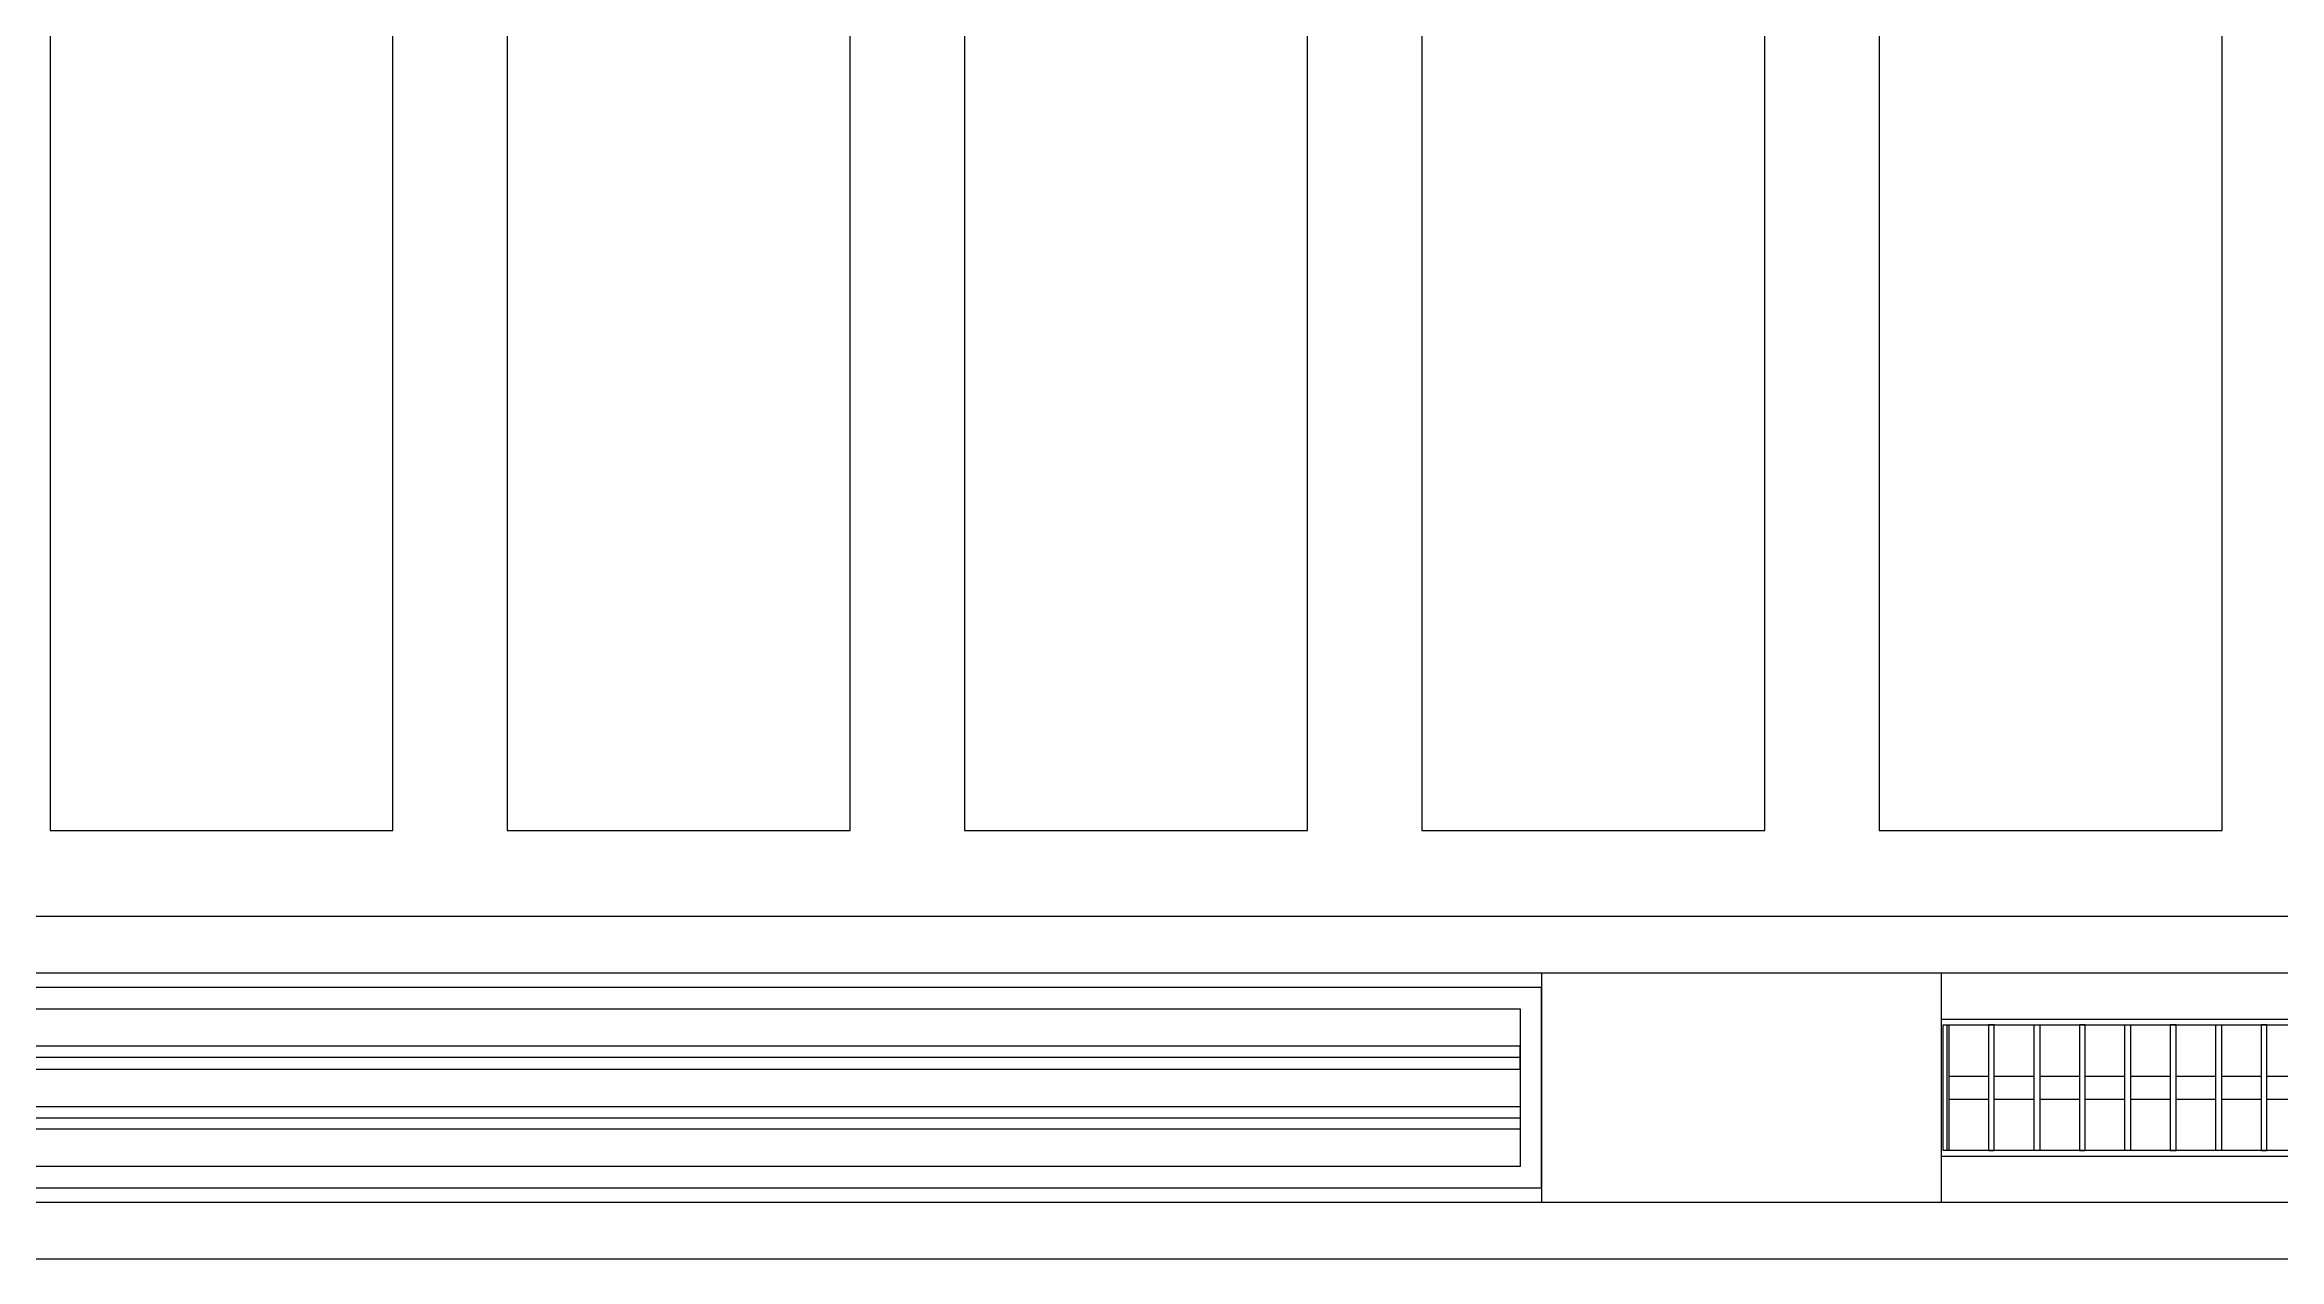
# Model space of a CAD drawing. Header units: millimetres. Extents: x -920231 to -841213, y -17301 to 22361.
# Drawn here: x -872419 to -870464, y -340 to 721 of the extents above; entities that cross this region are included whole.
import ezdxf
from ezdxf.enums import TextEntityAlignment as Align
from ezdxf.xclip import XClip

# ---------------------------------------------------------------- set-up
doc = ezdxf.new("R2010")
doc.units = ezdxf.units.MM
doc.header["$XCLIPFRAME"] = 0
for name, color, linetype in [('000 - WIPEOUT', 250, 'Continuous'), ('001 - ASCESSORIES', 251, 'Continuous'), ('A04_TUBE SERIES', 2, 'Continuous'), ('A11_ALU.SOLID SHEET', 2, 'Continuous')]:
    doc.layers.add(name, color=color, linetype=linetype)
doc.layers.add('008 - LIGHTING', color=1, linetype='Continuous', lineweight=9)

# ---------------------------------------------------------------- blocks, each defined once
blk = doc.blocks.new('*U1822')
blk.add_wipeout([(-25, 0), (25, 0), (25, 23047.7), (-25, 22997.7)]).dxf.layer = '000 - WIPEOUT'
at = {"layer": 'A04_TUBE SERIES', "color": 0}
blk.add_lwpolyline([(-25, 0), (25, 0), (25, 23047.7), (-25, 22997.7)], close=True, dxfattribs=at)
at = {"layer": 'Defpoints', "color": 250, "flags": 1}
blk.add_attdef('EXTR.OVL-LENGTH_', (-33.1, -9), '', height=5, dxfattribs=at)
blk = doc.blocks.new('*U1823')
blk.add_wipeout([(-25, 0), (25, 0), (25, 22797.7), (-25, 22747.7)]).dxf.layer = '000 - WIPEOUT'
at = {"layer": 'A04_TUBE SERIES', "color": 0}
blk.add_lwpolyline([(-25, 0), (25, 0), (25, 22797.7), (-25, 22747.7)], close=True, dxfattribs=at)
at = {"layer": 'Defpoints', "color": 250, "flags": 1}
blk.add_attdef('EXTR.OVL-LENGTH_', (-33.1, -9), '', height=5, dxfattribs=at)
blk = doc.blocks.new('*U1799')
at = {"color": 1}
blk.add_wipeout([(600, -60), (-600, -60), (-600, 60), (600, 60)], dxfattribs=at).dxf.layer = '000 - WIPEOUT'
at = {"layer": '001 - ASCESSORIES', "color": 0}
blk.add_lwpolyline([(600, -60), (-600, -60), (-600, 60), (600, 60)], close=True, dxfattribs=at)
at = {"layer": '001 - ASCESSORIES'}
for points in [[(-593.5, -55), (-598.5, -55), (-598.5, 55), (-593.5, 55)], [(595, -55), (-595, -55), (-595, 55), (595, 55)], [(-558.8, -55), (-553.8, -55), (-553.8, 55), (-558.8, 55)], [(-514, -55), (-519, -55), (-519, 55), (-514, 55)], [(-479.3, -55), (-474.3, -55), (-474.3, 55), (-479.3, 55)], [(-434.6, -55), (-439.6, -55), (-439.6, 55), (-434.6, 55)], [(-399.8, -55), (-394.8, -55), (-394.8, 55), (-399.8, 55)], [(-355.1, -55), (-360.1, -55), (-360.1, 55), (-355.1, 55)], [(-320.4, -55), (-315.4, -55), (-315.4, 55), (-320.4, 55)], [(-275.6, -55), (-280.6, -55), (-280.6, 55), (-275.6, 55)], [(-240.9, -55), (-235.9, -55), (-235.9, 55), (-240.9, 55)], [(-196.2, -55), (-201.2, -55), (-201.2, 55), (-196.2, 55)], [(-161.4, -55), (-156.4, -55), (-156.4, 55), (-161.4, 55)], [(-116.7, -55), (-121.7, -55), (-121.7, 55), (-116.7, 55)], [(-82, -55), (-77, -55), (-77, 55), (-82, 55)], [(-37.2, -55), (-42.2, -55), (-42.2, 55), (-37.2, 55)], [(-2.5, -55), (2.5, -55), (2.5, 55), (-2.5, 55)], [(42.2, -55), (37.2, -55), (37.2, 55), (42.2, 55)], [(77, -55), (82, -55), (82, 55), (77, 55)], [(121.7, -55), (116.7, -55), (116.7, 55), (121.7, 55)], [(156.4, -55), (161.4, -55), (161.4, 55), (156.4, 55)], [(201.2, -55), (196.2, -55), (196.2, 55), (201.2, 55)], [(235.9, -55), (240.9, -55), (240.9, 55), (235.9, 55)], [(280.6, -55), (275.6, -55), (275.6, 55), (280.6, 55)], [(315.4, -55), (320.4, -55), (320.4, 55), (315.4, 55)], [(360.1, -55), (355.1, -55), (355.1, 55), (360.1, 55)], [(394.8, -55), (399.8, -55), (399.8, 55), (394.8, 55)], [(439.6, -55), (434.6, -55), (434.6, 55), (439.6, 55)], [(474.3, -55), (479.3, -55), (479.3, 55), (474.3, 55)], [(519, -55), (514, -55), (514, 55), (519, 55)], [(553.8, -55), (558.8, -55), (558.8, 55), (553.8, 55)], [(598.5, -55), (593.5, -55), (593.5, 55), (598.5, 55)]]:
    blk.add_lwpolyline(points, close=True, dxfattribs=at)
for points in [[(-593.5, 10), (-558.8, 10)], [(-553.8, 10), (-519, 10)], [(-514, 10), (-479.3, 10)], [(-474.3, 10), (-439.6, 10)], [(-434.6, 10), (-399.8, 10)], [(-394.8, 10), (-360.1, 10)], [(-355.1, 10), (-320.4, 10)], [(-315.4, 10), (-280.6, 10)], [(-275.6, 10), (-240.9, 10)], [(-235.9, 10), (-201.2, 10)], [(-196.2, 10), (-161.4, 10)], [(-156.4, 10), (-121.7, 10)], [(-116.7, 10), (-82, 10)], [(-77, 10), (-42.2, 10)], [(-37.2, 10), (-2.5, 10)], [(2.5, 10), (37.2, 10)], [(42.2, 10), (77, 10)], [(82, 10), (116.7, 10)], [(121.7, 10), (156.4, 10)], [(161.4, 10), (196.2, 10)], [(201.2, 10), (235.9, 10)], [(240.9, 10), (275.6, 10)], [(280.6, 10), (315.4, 10)], [(320.4, 10), (355.1, 10)], [(360.1, 10), (394.8, 10)], [(399.8, 10), (434.6, 10)], [(439.6, 10), (474.3, 10)], [(479.3, 10), (514, 10)], [(519, 10), (553.8, 10)], [(558.8, 10), (593.5, 10)], [(-593.5, -10), (-558.8, -10)], [(-553.8, -10), (-519, -10)], [(-514, -10), (-479.3, -10)], [(-474.3, -10), (-439.6, -10)], [(-434.6, -10), (-399.8, -10)], [(-394.8, -10), (-360.1, -10)], [(-355.1, -10), (-320.4, -10)], [(-315.4, -10), (-280.6, -10)], [(-275.6, -10), (-240.9, -10)], [(-235.9, -10), (-201.2, -10)], [(-196.2, -10), (-161.4, -10)], [(-156.4, -10), (-121.7, -10)], [(-116.7, -10), (-82, -10)], [(-77, -10), (-42.2, -10)], [(-37.2, -10), (-2.5, -10)], [(2.5, -10), (37.2, -10)], [(42.2, -10), (77, -10)], [(82, -10), (116.7, -10)], [(121.7, -10), (156.4, -10)], [(161.4, -10), (196.2, -10)], [(201.2, -10), (235.9, -10)], [(240.9, -10), (275.6, -10)], [(280.6, -10), (315.4, -10)], [(320.4, -10), (355.1, -10)], [(360.1, -10), (394.8, -10)], [(399.8, -10), (434.6, -10)], [(439.6, -10), (474.3, -10)], [(479.3, -10), (514, -10)], [(519, -10), (553.8, -10)], [(558.8, -10), (593.5, -10)]]:
    blk.add_lwpolyline(points, dxfattribs=at)
blk = doc.blocks.new('*U1755')
at = {"layer": '001 - ASCESSORIES', "color": 0, "linetype": 'ByBlock'}
blk.add_lwpolyline([(800, 87.5), (-800, 87.5), (-800, -87.5), (800, -87.5)], close=True, dxfattribs=at)
at = {"layer": '001 - ASCESSORIES', "linetype": 'ByBlock'}
for points in [[(-781.5, 69), (781.5, 69), (781.5, -69), (-781.5, -69)], [(781.5, 36.3), (-781.5, 36.3), (-781.5, 16.3), (781.5, 16.3)], [(-781.5, -16.3), (781.5, -16.3), (781.5, -36.3), (-781.5, -36.3)]]:
    blk.add_lwpolyline(points, close=True, dxfattribs=at)
for points in [[(781.5, 26.3), (-781.5, 26.3)], [(-781.5, -26.3), (781.5, -26.3)]]:
    blk.add_lwpolyline(points, dxfattribs=at)
blk = doc.blocks.new('*U1862')
blk.add_point((0, 0))
at = {"layer": 'Defpoints', "color": 250}
blk.add_text('AL.SHEET-HAT-TYPE-C', height=7, rotation=270, dxfattribs=at).set_placement((15, 0), align=Align.BOTTOM_CENTER)
blk.add_wipeout([(0, -100), (350, -100), (350, 100), (0, 100)]).dxf.layer = '000 - WIPEOUT'
at = {"layer": 'A11_ALU.SOLID SHEET', "color": 0}
blk.add_lwpolyline([(0, -100), (350, -100), (350, 100), (0, 100)], close=True, dxfattribs=at)
blk = doc.blocks.new('*U1938')
at = {"color": 3}
for points in [[(-875, 10350), (875, 10350), (875, 10050), (-875, 10050)], [(-875, 9950), (875, 9950), (875, 9650), (-875, 9650)], [(-875, 9550), (875, 9550), (875, 9250), (-875, 9250)]]:
    blk.add_wipeout(points, dxfattribs=at).dxf.layer = '000 - WIPEOUT'
at = {"layer": 'A11_ALU.SOLID SHEET', "color": 0, "linetype": 'ByBlock'}
for points in [[(-875, 10050), (875, 10050), (875, 10350), (-875, 10350)], [(-875, 9650), (875, 9650), (875, 9950), (-875, 9950)], [(-875, 9250), (875, 9250), (875, 9550), (-875, 9550)]]:
    blk.add_lwpolyline(points, close=True, dxfattribs=at)
blk = doc.blocks.new('*U1969')
at = {"layer": 'A11_ALU.SOLID SHEET', "linetype": 'ByBlock'}
for points in [[(-127032, -1794.5), (-127154.7, -1794.5), (-127332, -1971.8), (-127332, -3544.5), (-127032, -3544.5)], [(-127432, -2071.8), (-127732, -2371.8), (-127732, -3544.5), (-127432, -3544.5)]]:
    blk.add_lwpolyline(points, close=True, dxfattribs=at)
at = {"layer": 'A11_ALU.SOLID SHEET', "linetype": 'ByBlock', "rotation": 90}
blk.add_blockref('*U1938', (-116582, -2669.5), dxfattribs=at)
at = {"layer": 'A11_ALU.SOLID SHEET', "color": 1}
blk.add_blockref('*U1862', (-126427.5, -3769.5), dxfattribs=at)
at = {"layer": '008 - LIGHTING'}
for name, p in [('*U1755', (-127227.5, -3769.5)), ('*U1799', (-125477.5, -3769.5))]:
    blk.add_blockref(name, p, dxfattribs=at)
at = {"layer": 'A04_TUBE SERIES', "linetype": 'ByBlock', "xscale": -1, "rotation": 90}
for name, p in [('*U1823', (-106232, -3644.5)), ('*U1822', (-106232, -3894.5))]:
    blk.add_blockref(name, p, dxfattribs=at)

msp = doc.modelspace()

# ---------------------------------------------------------------- block references
ref = msp.add_blockref('*U1969', (-744682.4, 3579))
XClip(ref).set_block_clipping_path([(-170955.001718735, -20880.0077451951), (-101425.4223389953, 14393.0014498747)])

doc.saveas('drawing.dxf')
